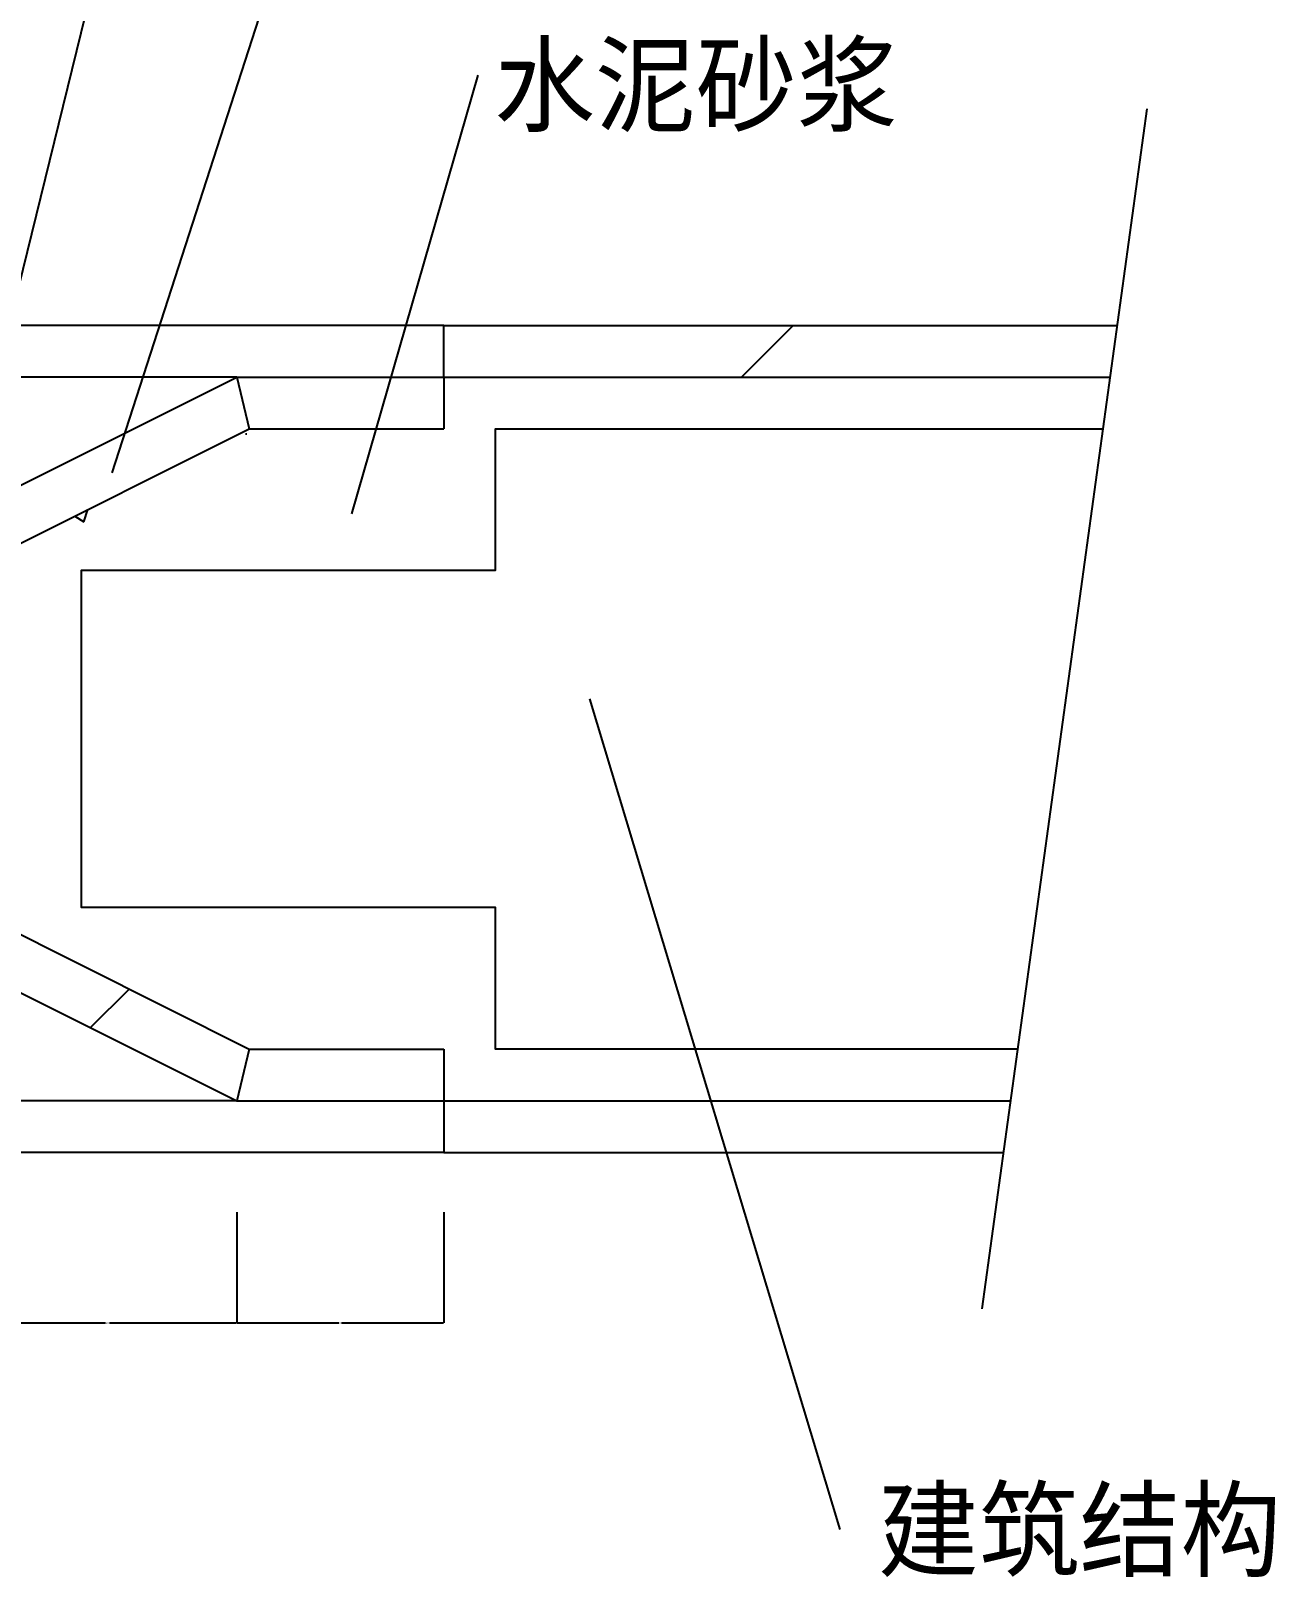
# Model space of a CAD drawing. Header units: metres. Extents: x 247 to 5330, y 146 to 7075.
# Drawn here: x 2475 to 3437, y 300 to 1496 of the extents above; entities that cross this region are included whole.
import ezdxf

# ---------------------------------------------------------------- set-up
doc = ezdxf.new("R2010")
doc.units = ezdxf.units.M
for name, color, linetype in [('2', 2, 'Continuous'), ('4', 4, 'Continuous'), ('7', 7, 'Continuous'), ('BH', 3, 'Continuous'), ('DIM', 3, 'Continuous'), ('TEXT', 3, 'Continuous')]:
    doc.layers.add(name, color=color, linetype=linetype)
doc.dimstyles.get("Standard").update_dxf_attribs({"dimtxt": 2.5, "dimasz": 2.5, "dimexe": 1.25, "dimexo": 0.625, "dimtad": 1, "dimcen": 2.5, "dimazin": 3, "dimtfac": 1, "dimtmove": 0, "dimatfit": 3})

# ---------------------------------------------------------------- blocks, each defined once
blk = doc.blocks.new('*D31')
for p, q in [((2434.2, 582.32), (2434.2, 496.51)), ((2634.2, 582.32), (2634.2, 496.51)), ((2434.45, 496.51), (2532.7, 496.51)), ((2535.7, 496.51), (2633.95, 496.51))]:
    blk.add_line(p, q)
at = {"layer": 'Defpoints'}
for p in [(2434.2, 582.32), (2634.2, 582.32), (2434.2, 496.51)]:
    blk.add_point(p, dxfattribs=at)
at = {"layer": 'DIM', "insert": (2534.2, 496.51), "char_height": 1, "attachment_point": 5}
blk.add_mtext('100', dxfattribs=at)
blk = doc.blocks.new('*D35')
for p, q in [((2634.2, 582.32), (2634.2, 496.51)), ((2794.2, 582.32), (2794.2, 496.51)), ((2634.45, 496.51), (2713.2, 496.51)), ((2715.2, 496.51), (2793.95, 496.51))]:
    blk.add_line(p, q)
at = {"layer": 'Defpoints'}
for p in [(2634.2, 582.32), (2794.2, 582.32), (2634.2, 496.51)]:
    blk.add_point(p, dxfattribs=at)
at = {"layer": 'DIM', "insert": (2714.2, 496.51), "char_height": 1, "attachment_point": 5}
blk.add_mtext('80', dxfattribs=at)

msp = doc.modelspace()

# ---------------------------------------------------------------- hatches: boundary and pattern name
at = {"layer": 'BH'}
h = msp.add_hatch(dxfattribs=at)
h.set_pattern_fill('ANSI33', scale=200)
h.paths.add_polyline_path([(2634.2, 1228.43), (2434.2, 1128.43), (2434.2, 1083.43), (2434.2, 1083.43), (2643.64, 1188.43)])
h.paths.add_polyline_path([(2794.2, 1188.43), (2794.2, 1228.43), (2634.2, 1228.43), (2643.64, 1188.43)])
h.paths.add_polyline_path([(3309.56, 1228.43), (3315.06, 1268.43), (2794.2, 1268.43), (2794.2, 1228.43)])
h.paths.add_polyline_path([(2634.2, 668.43), (2643.64, 708.43), (2434.2, 813.43), (2434.2, 768.43)])
h.paths.add_polyline_path([(2794.2, 668.43), (2794.2, 708.43), (2643.64, 708.43), (2634.2, 668.43)])
h = msp.add_hatch(dxfattribs=at)
h.set_pattern_fill('AR-CONC', scale=10)
h.paths.add_polyline_path([(2434.2, 1083.43), (2455.2, 1083.43), (2455.2, 813.43), (2434.2, 813.43), (2643.64, 708.43), (2794.2, 708.43), (2794.2, 668.43), (3232.65, 668.43), (3238.15, 708.43), (2834.2, 708.43), (2834.2, 817.87), (2514.2, 817.87), (2514.2, 1078.99), (2834.2, 1078.99), (2834.2, 1188.43), (3304.07, 1188.43), (3309.56, 1228.43), (2794.2, 1228.43), (2794.2, 1188.43), (2643.64, 1188.43)])
h = msp.add_hatch(dxfattribs=at)
h.set_pattern_fill('AR-CONC', scale=30)
h.paths.add_polyline_path([(2834.2, 1078.99), (2514.2, 1078.99), (2514.2, 817.87), (2834.2, 817.87), (2834.2, 708.43), (3238.15, 708.43), (3304.07, 1188.43), (2834.2, 1188.43)])
h = msp.add_hatch(dxfattribs=at)
h.set_pattern_fill('ANSI31', scale=1000)
h.paths.add_polyline_path([(2834.2, 817.87), (2834.2, 708.43), (3238.15, 708.43), (3304.07, 1188.43), (2834.2, 1188.43), (2834.2, 1078.99), (2514.2, 1078.99), (2514.2, 817.87)])
h = msp.add_hatch(dxfattribs=at)
h.set_pattern_fill('ANSI33', scale=200)
h.paths.add_polyline_path([(2794.2, 668.43), (2794.2, 628.43), (3227.16, 628.43), (3232.65, 668.43)])

# ---------------------------------------------------------------- linework, layer by layer
at = {"layer": '2'}
msp.add_lwpolyline([(3238.15, 708.43), (2834.2, 708.43), (2834.2, 817.87), (2514.2, 817.87), (2514.2, 1078.99), (2834.2, 1078.99), (2834.2, 1188.43), (3304.07, 1188.43)], dxfattribs=at)
at = {"layer": '4'}
for p, q in [((2794.2, 1268.43), (712.02, 1268.43)), ((2794.2, 1268.43), (3315.06, 1268.43)), ((2794.2, 1228.43), (2794.2, 1268.43)), ((2434.2, 1128.43), (2634.2, 1228.43)), ((2634.2, 1228.43), (2794.2, 1228.43)), ((2634.2, 1228.43), (2643.64, 1188.43)), ((2794.2, 1228.43), (3309.56, 1228.43)), ((2794.2, 1228.43), (2794.2, 1188.43)), ((2434.2, 1083.43), (2643.64, 1188.43)), ((2643.64, 1188.43), (2794.2, 1188.43)), ((2434.2, 813.43), (2643.64, 708.43)), ((2434.2, 768.43), (2634.2, 668.43)), ((2643.64, 708.43), (2634.2, 668.43)), ((2643.64, 708.43), (2794.2, 708.43)), ((2794.2, 708.43), (2794.2, 668.43)), ((2634.2, 668.43), (2794.2, 668.43)), ((2794.2, 668.43), (3232.65, 668.43)), ((2794.2, 668.43), (2794.2, 628.43)), ((2794.2, 628.43), (1951.7, 628.43)), ((2794.2, 628.43), (3227.16, 628.43))]:
    msp.add_line(p, q, dxfattribs=at)
at = {"layer": '7'}
for p, q in [((2634.2, 1228.43), (717.79, 1228.43)), ((2634.2, 668.43), (2051.7, 668.43))]:
    msp.add_line(p, q, dxfattribs=at)
at = {"layer": 'DIM'}
msp.add_line((3338.07, 1435.97), (3210.53, 507.3), dxfattribs=at)

# ---------------------------------------------------------------- texts
at = {"layer": 'TEXT'}
for s, p in [('水泥砂浆', (2833.23, 1424.68)), ('建筑结构', (3130.03, 306.43))]:
    msp.add_text(s, height=60, dxfattribs=at).set_placement(p)

# ---------------------------------------------------------------- dimensions: what is measured, and where the dimension line sits
at = {"layer": 'DIM'}
for base, p1, p2, text, picture, middle in [((2434.2, 496.51), (2434.2, 582.32), (2634.2, 582.32), '100', '*D31', (2534.2, 496.51)), ((2634.2, 496.51), (2634.2, 582.32), (2794.2, 582.32), '80', '*D35', (2714.2, 496.51))]:
    dim = msp.add_linear_dim(base=base, p1=p1, p2=p2, text=text, dimstyle='Standard', dxfattribs=at)
    dim.commit()
    dim.dimension.update_dxf_attribs({"geometry": picture, "text_midpoint": middle})

# ---------------------------------------------------------------- leaders
for points in [[(2378.84, 945.6), (2593.54, 1819.14)], [(2537.75, 1154.37), (2679.14, 1591.99)], [(2723.28, 1122.56), (2820.83, 1462.19)], [(2906.95, 979.51), (3100.52, 336.53)]]:
    msp.add_leader(points, dimstyle='Standard', dxfattribs=at)

doc.saveas('drawing.dxf')
